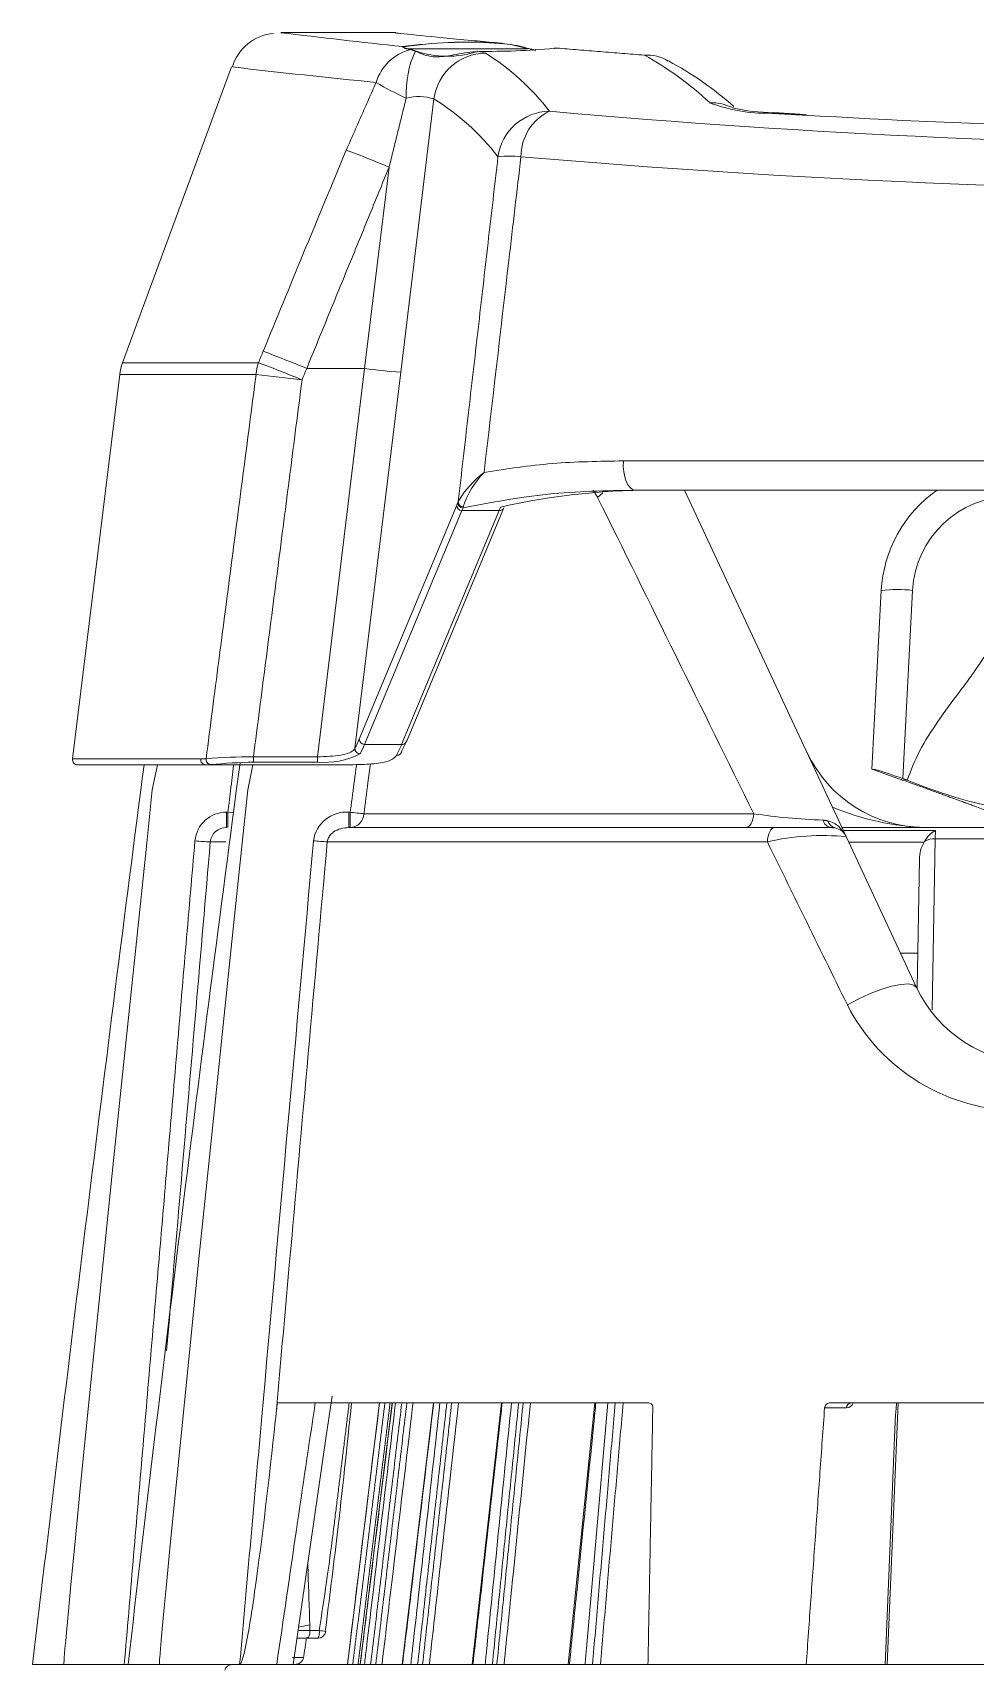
# Model space of a CAD drawing. Extents: x 8 to 113, y 2 to 87.
# Drawn here: x 46.528 to 48.33, y 79.027 to 82.147 of the extents above; entities that cross this region are included whole.
import ezdxf

# ---------------------------------------------------------------- set-up
doc = ezdxf.new("R2010")
doc.units = 0
doc.header["$MEASUREMENT"] = 0
doc.layers.add('OBJECT', color=7, linetype='CONTINUOUS')

msp = doc.modelspace()

# ---------------------------------------------------------------- linework, layer by layer
at = {"layer": 'OBJECT', "linetype": 'Continuous', "lineweight": 15}
for p, q in [((47.2226, 82.1466), (47.0027, 82.1466)), ((47.2408, 82.1166), (47.2407, 82.1166)), ((47.2421, 82.1156), (47.4739, 82.1156)), ((47.474, 82.1156), (47.2427, 82.1156)), ((47.4749, 82.1166), (47.475, 82.1165)), ((47.5252, 82.1166), (47.525, 82.1166)), ((47.5251, 82.1166), (47.525, 82.1166)), ((47.5254, 82.1166), (47.5252, 82.1166)), ((46.9085, 82.0815), (46.7003, 81.5155)), ((47.2952, 82.0198), (47.2317, 81.4973)), ((48.0049, 81.9901), (47.9446, 81.9937)), ((47.9378, 81.9925), (47.9442, 81.9932)), ((48.0068, 81.9899), (47.9442, 81.9935)), ((47.1627, 81.5046), (47.2095, 81.8894)), ((46.7003, 81.5155), (46.9599, 81.5155)), ((47.1627, 81.5046), (47.0521, 81.5046)), ((47.0724, 80.7618), (47.1627, 81.5046)), ((47.2317, 81.4973), (47.1443, 80.7782)), ((46.6949, 81.4931), (46.6046, 80.7578)), ((46.9552, 81.4931), (46.6949, 81.4931)), ((47.6572, 81.3277), (50.3583, 81.3277)), ((47.618, 81.2665), (47.608, 81.2579)), ((50.335, 81.2716), (47.6804, 81.2716)), ((47.8744, 81.2716), (47.7354, 81.2716)), ((47.7961, 81.2716), (47.7744, 81.2716)), ((48.0833, 80.6093), (47.7744, 81.2716)), ((47.9095, 81.2716), (47.8076, 81.2716)), ((48.2567, 81.2716), (47.9015, 81.2716)), ((48.4852, 81.2716), (47.9455, 81.2716)), ((47.1526, 80.796), (47.3388, 81.2431)), ((47.3486, 81.2327), (47.1625, 80.7856)), ((47.2335, 80.7856), (47.4197, 81.2327)), ((47.2427, 80.7909), (47.4289, 81.2381)), ((47.4197, 81.2327), (47.3486, 81.2327)), ((48.1322, 80.7385), (48.1501, 81.0797)), ((48.21, 81.0802), (48.1912, 80.7203)), ((47.1625, 80.7856), (47.2335, 80.7856)), ((46.6046, 80.7578), (46.8497, 80.7578)), ((46.8586, 80.7466), (46.6145, 80.7466)), ((46.7347, 80.7466), (46.6851, 80.7466)), ((46.8781, 80.7466), (46.8496, 80.7466)), ((47.0795, 80.7466), (46.8586, 80.7466)), ((46.9503, 80.7517), (46.9503, 80.7618)), ((46.9503, 80.7618), (47.0724, 80.7618)), ((47.0724, 80.7517), (46.9503, 80.7517)), ((47.0724, 80.7517), (47.0724, 80.7618)), ((48.1359, 80.7372), (48.1322, 80.7385)), ((48.1359, 80.7372), (48.1819, 80.7204)), ((46.9015, 80.6561), (46.8989, 80.6561)), ((46.8989, 80.6561), (46.8989, 80.6266)), ((46.9015, 80.6561), (46.9015, 80.6266)), ((47.1353, 80.6561), (47.1325, 80.6561)), ((47.1325, 80.6266), (47.1325, 80.6561)), ((47.1353, 80.6561), (47.1353, 80.6266)), ((47.9065, 80.653), (47.1614, 80.653)), ((47.9472, 80.6266), (47.1325, 80.6266)), ((48.0752, 80.6266), (48.7322, 80.6266)), ((48.2536, 80.6266), (48.0752, 80.6266)), ((48.2536, 80.6266), (48.0752, 80.6266)), ((48.2536, 80.6266), (48.0752, 80.6266)), ((48.2536, 80.6211), (48.0778, 80.6211)), ((48.2534, 80.6052), (48.2536, 80.6211)), ((46.8678, 80.5992), (46.8974, 80.5992)), ((47.0913, 80.5992), (47.9324, 80.5992)), ((48.2177, 80.321), (48.0833, 80.6093)), ((48.0882, 80.5988), (48.2321, 80.5988)), ((48.2477, 80.2782), (48.2534, 80.6052)), ((48.7322, 80.6052), (48.2534, 80.6052)), ((48.2231, 80.5659), (48.2188, 80.3195)), ((48.22, 80.3866), (48.1871, 80.3866)), ((47.7057, 79.5266), (46.9959, 79.5266)), ((47.1912, 79.5266), (47.1298, 79.0266)), ((47.2157, 79.5266), (47.1543, 79.0266)), ((47.2942, 79.5266), (47.2346, 79.0266)), ((47.4245, 79.5266), (47.3685, 79.0266)), ((47.6025, 79.5266), (47.5519, 79.0266)), ((48.0418, 79.5169), (48.0836, 79.5169)), ((48.0513, 79.5266), (49.9631, 79.5266)), ((48.1776, 79.5056), (48.1576, 79.0266)), ((48.1617, 79.0266), (48.1825, 79.5266)), ((47.0581, 79.1024), (47.0362, 79.0975)), ((47.0735, 79.0766), (47.0336, 79.0766)), ((47.0583, 79.0914), (47.0761, 79.0914)), ((47.0461, 79.0398), (47.0251, 79.0398)), ((46.7034, 79.0266), (46.5883, 79.0266)), ((46.9239, 79.0266), (46.7708, 79.0266)), ((46.9559, 79.0266), (46.9239, 79.0266)), ((46.9559, 79.0266), (47.7043, 79.0266)), ((47.7043, 79.0266), (48.0067, 79.0266)), ((48.0067, 79.0266), (48.0128, 79.0266)), ((48.0067, 79.0266), (48.7994, 79.0266))]:
    msp.add_line(p, q, dxfattribs=at)
at = {"layer": 'OBJECT', "linetype": 'Continuous', "lineweight": 15, "flags": 128}
for points in [[(47.6804, 81.2716), (47.6755, 81.2727), (47.6708, 81.276), (47.6665, 81.2814), (47.6629, 81.2885), (47.66, 81.2971), (47.6581, 81.3068), (47.6571, 81.3172), (47.6572, 81.3277)], [(46.7668, 80.7466), (46.757, 80.6988), (46.7463, 80.5966), (46.7253, 80.3965), (46.6837, 79.9962), (46.6631, 79.796), (46.637, 79.5401), (46.6199, 79.3694), (46.6087, 79.2554), (46.6013, 79.1794), (46.5965, 79.1286), (46.5934, 79.0948), (46.5914, 79.0721), (46.5901, 79.057), (46.5893, 79.047), (46.5888, 79.0402), (46.5885, 79.0357), (46.5883, 79.0327), (46.5882, 79.0307), (46.5882, 79.0294), (46.5881, 79.0285), (46.5881, 79.0279), (46.5882, 79.0274), (46.5882, 79.0272), (46.5882, 79.027), (46.5882, 79.0269), (46.5882, 79.0268), (46.5882, 79.0267), (46.5882, 79.0267), (46.5883, 79.0267), (46.5883, 79.0266), (46.5883, 79.0266), (46.5883, 79.0266), (46.5883, 79.0266)], [(46.9492, 80.7466), (46.9395, 80.6988), (46.9287, 80.5966), (46.9078, 80.3965), (46.8662, 79.9962), (46.8455, 79.796), (46.8195, 79.5401), (46.8024, 79.3694), (46.7911, 79.2554), (46.7838, 79.1794), (46.779, 79.1286), (46.7758, 79.0948), (46.7738, 79.0721), (46.7726, 79.057), (46.7718, 79.047), (46.7713, 79.0402), (46.7709, 79.0357), (46.7708, 79.0327), (46.7707, 79.0307), (46.7706, 79.0294), (46.7706, 79.0285), (46.7706, 79.0279), (46.7706, 79.0274), (46.7706, 79.0272), (46.7706, 79.027), (46.7707, 79.0269), (46.7707, 79.0268), (46.7707, 79.0267), (46.7707, 79.0267), (46.7707, 79.0267), (46.7707, 79.0266), (46.7707, 79.0266), (46.7708, 79.0266), (46.7708, 79.0266)], [(46.9113, 80.6549), (46.9066, 80.6555), (46.9015, 80.6561)], [(47.9065, 80.653), (47.9059, 80.6477), (47.9048, 80.6427), (47.9033, 80.6381), (47.9013, 80.6342), (47.8991, 80.6309), (47.8965, 80.6286), (47.8938, 80.6271), (47.891, 80.6266)], [(47.9472, 80.6266), (47.9445, 80.6261), (47.9418, 80.6246), (47.9394, 80.6221), (47.9372, 80.6187), (47.9353, 80.6146), (47.9339, 80.6099), (47.9329, 80.6047), (47.9324, 80.5992)], [(48.2177, 80.321), (48.2124, 80.3256), (48.2022, 80.3276), (48.1877, 80.3267), (48.1697, 80.3231), (48.1493, 80.317), (48.1276, 80.3087), (48.1059, 80.2986), (48.0854, 80.2874)], [(47.026, 79.0264), (47.0898, 79.4675), (47.1006, 79.5396)]]:
    msp.add_lwpolyline(points, dxfattribs=at)
at = {"layer": 'OBJECT', "linetype": 'Continuous', "lineweight": 15}
for centre, radius, start, end in [((46.9966, 82.0552), 0.0904, 95.1359, 163.4201), ((49.0344, 98.7941), 16.7711, 263.04062, 263.83985), ((47.367, 81.1116), 1.0169, 87.4608, 97.473), ((47.3558, 81.3836), 0.7451, 85.6887, 99.2777), ((47.2754, 82.0227), 0.0952, 105.3477, 162.5386), ((47.2404, 82.1157), 0.000925, 69.708, 99.086), ((47.2405, 82.1157), 0.000923, 70.2229, 99.1686), ((47.4403, 82.0301), 0.1982, 155.6676, 182.5322), ((47.3204, 82.286), 0.1846, 250.784, 288.4142), ((47.3948, 82.007), 0.1004, 90.6214, 172.6578), ((47.3989, 83.4741), 1.3633, 269.1507, 275.3114), ((47.1504, 81.7166), 0.4603, 37.4061, 58.0908), ((47.4749, 82.1156), 0.000928, 94.9576, 181.4457), ((47.7019, 82.0249), 0.0789, 58.5215, 93.3229), ((47.3852, 81.5437), 0.6411, 47.0201, 60.8627), ((47.4351, 81.5161), 0.6536, 48.4718, 61.8659), ((49.0739, 100.8098), 18.8534, 263.40922, 264.24893), ((47.5741, 82.7288), 0.7815, 240.113, 244.8732), ((47.2662, 81.9292), 0.0951, 72.2305, 104.575), ((47.0534, 81.6291), 0.4594, 37.577, 58.2489), ((47.5176, 81.8953), 0.101, 90.8676, 171.9948), ((47.5571, 81.91), 0.0955, 115.4103, 180.3891), ((49.0077, 98.6434), 16.7138, 264.87971, 275.12029), ((47.9316, 82.2991), 0.3067, 249.0987, 271.1657), ((47.824, 81.9149), 0.0978, 63.2039, 91.0313), ((47.9557, 82.4238), 0.4307, 257.9358, 268.4601), ((49.0086, 99.0514), 17.0921, 266.62259, 273.40874), ((45.8897, 78.7161), 3.4368, 67.4171, 68.8858), ((47.4395, 81.7334), 0.1773, 82.8774, 97.1226), ((49.0077, 99.9036), 18.0606, 265.0888, 274.9112), ((45.7984, 78.4443), 3.3072, 67.7219, 69.2715), ((46.7941, 81.481), 0.1, 159.8, 173), ((47.0651, 81.4812), 0.1106, 161.9536, 173.8113), ((45.7929, 78.4284), 3.3004, 67.7371, 69.291), ((47.3347, 82.7983), 1.3051, 262.4274, 265.4721), ((46.6225, 78.3097), 3.2007, 82.4457, 84.0336), ((47.513, 81.1479), 0.1995, 127.6826, 149.1665), ((47.5084, 81.1895), 0.1652, 135.2396, 162.2351), ((47.3512, 81.248), 0.0102, 178.1906, 267.9347), ((47.3519, 81.25), 0.0102, 179.3462, 265.2479), ((47.7096, 79.9898), 1.282, 88.8494, 102.9378), ((-319.2285, -100.1474), 409.2394, 26.218535, 26.312974), ((48.3998, 81.0666), 0.25, 124.9152, 177), ((48.3998, 81.0703), 0.19, 90, 177), ((47.349, 81.2429), 0.0102, 178.7677, 267.9095), ((47.4205, 81.2419), 0.00921, 264.7775, 335.6643), ((48.1822, 80.8336), 0.2482, 83.5663, 97.4335), ((47.1545, 80.7776), 0.0102, 176.6195, 268.0996), ((46.9642, 80.8732), 0.2036, 332.1762, 337.7199), ((47.1628, 80.7958), 0.0102, 178.7677, 267.9095), ((46.9678, 80.8637), 0.2097, 332.6532, 338.1251), ((47.0515, 80.8581), 0.196, 331.575, 338.2662), ((47.2343, 80.7947), 0.00921, 264.7775, 335.6643), ((47.0671, 80.8653), 0.1903, 331.0848, 337.8619), ((195.4146, 61.4739), 149.9174, 172.613859, 173.276231), ((46.6145, 80.7566), 0.01, 173, 270), ((144.5814, 67.7572), 98.5173, 172.421247, 173.431564), ((46.8593, 80.7563), 0.00967, 170.6544, 266.2787), ((46.8695, 80.7569), 0.00985, 171.8397, 264.8762), ((46.9443, 79.755), 1.0068, 89.6571, 94.8141), ((46.9658, 79.7645), 0.9873, 90.9011, 95.6481), ((47.0857, 80.9034), 0.1522, 264.9853, 296.6944), ((47.2244, 80.7742), 0.00933, 266.5384, 354.4818), ((48.2345, 80.8766), 0.25, 205, 270), ((47.8737, 79.8504), 0.9261, 69.9502, 73.5457), ((48.5584, 81.5814), 0.9356, 247.4449, 261.2513), ((46.8985, 80.5958), 0.0603, 89.5424, 174.7221), ((47.1283, 80.5923), 0.064, 86.2334, 171.8655), ((47.2666, 81.6382), 0.9909, 262.3835, 263.9005), ((47.1336, 80.6543), 0.0278, 273.4847, 357.1677), ((48.0861, 81.879), 1.2391, 261.6671, 267.7955), ((48.2551, 81.1465), 0.5202, 247.6348, 267.7275), ((47.6012, 78.7259), 2.0734, 68.6164, 70.0831), ((46.8982, 80.5962), 0.0305, 88.5066, 174.1963), ((48.0574, 80.6462), 0.0197, 195.8828, 263.3455), ((48.0669, 80.6447), 0.0193, 195.2973, 255.07), ((48.0561, 80.5966), 0.03, 25, 78.8348), ((48.2794, 80.575), 0.0528, 119.2588, 151.5069), ((46.8967, 81.2136), 0.6151, 264.5615, 267.3104), ((47.155, 81.5694), 0.9722, 264.6847, 266.2429), ((48.039, 80.1372), 0.4742, 84.6428, 102.9899), ((48.2878, 80.5659), 0.0647, 149.4054, 180.0376), ((48.2523, 80.5652), 0.0401, 88.4209, 118.9184), ((48.4443, 80.4266), 0.25, 205, 270), ((48.4151, 80.4555), 0.3701, 206.9989, 270.4177), ((47.705, 79.5181), 0.00859, 352.4141, 85.2241), ((48.0519, 79.5165), 0.0101, 93.4525, 177.6343), ((48.093, 79.5173), 0.00936, 94.2429, 182.2345), ((48.0824, 79.5322), 0.0154, 274.5667, 338.551), ((47.0528, 79.0878), 0.0235, 331.526, 8.6261), ((47.0735, 79.0916), 0.015, 270, 352.6707), ((47.0206, 78.6316), 0.4631, 81.583, 83.1185), ((47.0299, 79.0431), 0.0165, 267.2924, 348.4353), ((46.9106, 79.0113), 0.0154, 97.1642, 163.7121)]:
    msp.add_arc(centre, radius, start, end, dxfattribs=at)
for centre, major_axis, ratio, start_param, end_param in [((47.3048, 80.7728), (0.064, 0.5099), 0.120906, 0.385369, 0.412418), ((47.3147, 80.7716), (0.0641, 0.4999), 0.123247, 0.385982, 0.413031), ((47.3857, 80.7716), (0.0641, 0.4999), 0.123247, 0.377133, 0.413031)]:
    msp.add_ellipse(centre, major_axis=major_axis, ratio=ratio, start_param=start_param, end_param=end_param, dxfattribs=at)
for points, knots in [([(47.412, 82.1275), (47.3967, 82.129), (47.3378, 82.1344), (47.2639, 82.1418), (47.2169, 82.1466), (47.2213, 82.1461), (47.2227, 82.146)], [0, 0, 0, 0, 0.124351, 0.47667, 0.839266, 1, 1, 1, 1]), ([(47.4739, 82.1156), (47.4598, 82.1196), (47.4405, 82.1251), (47.418, 82.1262), (47.4119, 82.1265)], [0, 0, 0, 0, 0.728741, 1, 1, 1, 1]), ([(47.412, 82.1275), (47.4287, 82.1258), (47.4512, 82.1234), (47.4699, 82.118), (47.4749, 82.1165)], [0, 0, 0, 0, 0.736893, 1, 1, 1, 1]), ([(47.2605, 82.1108), (47.2708, 82.1063), (47.289, 82.0982), (47.3286, 82.1025), (47.3581, 82.1096), (47.3759, 82.1099), (47.3787, 82.1099)], [0, 0, 0, 0, 0.35074, 0.624871, 0.939556, 1, 1, 1, 1]), ([(47.3787, 82.1109), (47.3788, 82.1109), (47.3866, 82.1098), (47.3902, 82.1086), (47.3937, 82.1074)], [0, 0, 0, 0, 0.008018, 1, 1, 1, 1]), ([(46.9689, 81.5374), (46.9942, 81.5991), (47.0468, 81.7275), (47.1001, 81.8556), (47.1277, 81.9222)], [0, 0, 0, 0, 0.480478, 1, 1, 1, 1]), ([(47.4615, 81.9093), (47.4538, 81.8433), (47.4303, 81.6421), (47.4069, 81.4409), (47.3911, 81.3058)], [0, 0, 0, 0, 0.328344, 1, 1, 1, 1]), ([(46.8598, 80.7583), (46.8678, 80.8205), (46.8995, 81.0655), (46.9314, 81.3104), (46.9552, 81.4931)], [0, 0, 0, 0, 0.25403, 1, 1, 1, 1]), ([(47.3911, 81.3058), (47.4342, 81.3124), (47.5208, 81.3256), (47.6116, 81.327), (47.6572, 81.3277)], [0, 0, 0, 0, 0.497922, 1, 1, 1, 1]), ([(47.6804, 81.2716), (47.6243, 81.2707), (47.5113, 81.2688), (47.4045, 81.2481), (47.3508, 81.2378)], [0, 0, 0, 0, 0.497068, 1, 1, 1, 1]), ([(47.7961, 81.2716), (47.7991, 81.2716), (47.8048, 81.2716), (47.8067, 81.2716), (47.8076, 81.2716)], [0, 0, 0, 0, 0.519167, 1, 1, 1, 1]), ([(47.9455, 81.2716), (47.9342, 81.2716), (47.9111, 81.2716), (47.8868, 81.2716), (47.8744, 81.2716)], [0, 0, 0, 0, 0.49149, 1, 1, 1, 1]), ([(48.1996, 80.7173), (48.2069, 80.736), (48.2223, 80.7756), (48.2586, 80.8307), (48.2931, 80.8774), (48.3208, 80.9147), (48.3403, 80.9424), (48.36, 80.9737), (48.3797, 81.0107), (48.3859, 81.041), (48.3889, 81.0558)], [0, 0, 0, 0, 0.15382, 0.32546, 0.503781, 0.600006, 0.681858, 0.763121, 0.884543, 1, 1, 1, 1]), ([(47.0724, 80.7618), (47.0805, 80.7621), (47.0965, 80.7626), (47.118, 80.7651), (47.1344, 80.7694), (47.142, 80.7742), (47.1439, 80.7775), (47.1443, 80.7782)], [0, 0, 0, 0, 0.231454, 0.4628, 0.696832, 0.93503, 1, 1, 1, 1]), ([(46.8496, 80.7466), (46.8468, 80.7466), (46.8411, 80.7466), (46.835, 80.7466), (46.8326, 80.7466), (46.8321, 80.7466)], [0, 0, 0, 0, 0.436722, 0.873503, 1, 1, 1, 1]), ([(46.8882, 80.7466), (46.8881, 80.7466), (46.888, 80.7466), (46.887, 80.7466), (46.8867, 80.7466)], [0, 0, 0, 0, 0.617885, 1, 1, 1, 1]), ([(47.0795, 80.7466), (47.0962, 80.7466), (47.1297, 80.7466), (47.1734, 80.7475), (47.2061, 80.7517), (47.2198, 80.7586), (47.2232, 80.764), (47.2238, 80.7648)], [0, 0, 0, 0, 0.235871, 0.47166, 0.709708, 0.951941, 1, 1, 1, 1]), ([(47.1614, 80.653), (47.1639, 80.6728), (47.1681, 80.7046), (47.1722, 80.7364), (47.1738, 80.7484)], [0, 0, 0, 0, 0.623529, 1, 1, 1, 1]), ([(48.2297, 80.7036), (48.223, 80.706), (48.2105, 80.7105), (48.195, 80.7159), (48.1854, 80.7193), (48.1811, 80.7207), (48.1817, 80.7205), (48.1819, 80.7205)], [0, 0, 0, 0, 0.269503, 0.506961, 0.727956, 0.938633, 1, 1, 1, 1]), ([(47.1325, 80.6266), (47.1273, 80.6262), (47.1172, 80.6255), (47.1049, 80.6199), (47.0979, 80.6137), (47.094, 80.6082), (47.092, 80.6037), (47.0915, 80.6002), (47.0913, 80.5992)], [0, 0, 0, 0, 0.29554, 0.57572, 0.740311, 0.809198, 0.945635, 1, 1, 1, 1]), ([(48.0551, 80.6266), (48.0544, 80.6266), (48.0521, 80.6266), (48.0434, 80.6266), (48.0274, 80.6266), (48.0075, 80.6266), (47.9846, 80.6266), (47.9638, 80.6266), (47.9517, 80.6266), (47.9472, 80.6266)], [0, 0, 0, 0, 0.072611, 0.232465, 0.384312, 0.536497, 0.701328, 0.887553, 1, 1, 1, 1]), ([(48.0786, 80.6157), (48.0757, 80.6203), (48.0687, 80.6316), (48.0559, 80.6366), (48.0483, 80.6396)], [0, 0, 0, 0, 0.412648, 1, 1, 1, 1]), ([(46.7844, 79.6261), (46.8031, 79.8447), (46.8309, 80.1691), (46.8588, 80.4934), (46.8678, 80.5992)], [0, 0, 0, 0, 0.673818, 1, 1, 1, 1]), ([(47.065, 80.6013), (47.032, 80.2344), (46.9849, 79.7095), (46.938, 79.1846), (46.9239, 79.0266)], [0, 0, 0, 0, 0.699038, 1, 1, 1, 1]), ([(46.9921, 79.4911), (46.9939, 79.511), (47.0028, 79.6106), (47.0358, 79.98), (47.0671, 80.3294), (47.0913, 80.5992)], [0, 0, 0, 0, 0.053919, 0.269597, 1, 1, 1, 1]), ([(47.9324, 80.5992), (47.9558, 80.5516), (48.0065, 80.4483), (48.0577, 80.3438), (48.0854, 80.2874)], [0, 0, 0, 0, 0.460735, 1, 1, 1, 1]), ([(47.0683, 79.5266), (47.0563, 79.4457), (47.0317, 79.2791), (47.0074, 79.1124), (46.9948, 79.0266)], [0, 0, 0, 0, 0.485511, 1, 1, 1, 1]), ([(47.1378, 79.5266), (47.129, 79.4426), (47.1137, 79.2969), (47.0953, 79.1513), (47.0875, 79.0898)], [0, 0, 0, 0, 0.577375, 1, 1, 1, 1]), ([(47.1299, 79.0266), (47.1312, 79.0367), (47.1516, 79.2033), (47.172, 79.37), (47.1913, 79.5266)], [0, 0, 0, 0, 0.060204, 1, 1, 1, 1]), ([(47.2158, 79.5266), (47.2142, 79.5136), (47.1996, 79.3948), (47.1791, 79.2281), (47.1603, 79.0744), (47.1544, 79.0266)], [0, 0, 0, 0, 0.077897, 0.713096, 1, 1, 1, 1]), ([(47.1625, 79.0266), (47.1637, 79.0367), (47.1835, 79.2033), (47.2033, 79.37), (47.2219, 79.5266)], [0, 0, 0, 0, 0.060204, 1, 1, 1, 1]), ([(47.2553, 79.5266), (47.2543, 79.5182), (47.2408, 79.4039), (47.221, 79.2372), (47.2022, 79.079), (47.196, 79.0266)], [0, 0, 0, 0, 0.050586, 0.685793, 1, 1, 1, 1]), ([(47.2947, 79.5266), (47.2932, 79.5136), (47.279, 79.3948), (47.2592, 79.2281), (47.2409, 79.0744), (47.2352, 79.0266)], [0, 0, 0, 0, 0.077897, 0.713096, 1, 1, 1, 1]), ([(47.2511, 79.0266), (47.2522, 79.0367), (47.2708, 79.2033), (47.2894, 79.37), (47.3068, 79.5266)], [0, 0, 0, 0, 0.060204, 1, 1, 1, 1]), ([(47.3421, 79.5266), (47.3412, 79.5182), (47.3285, 79.4039), (47.3099, 79.2372), (47.2923, 79.079), (47.2865, 79.0266)], [0, 0, 0, 0, 0.050586, 0.685793, 1, 1, 1, 1]), ([(47.4257, 79.5266), (47.4243, 79.5136), (47.411, 79.3948), (47.3923, 79.2281), (47.3751, 79.0744), (47.3698, 79.0266)], [0, 0, 0, 0, 0.077897, 0.713096, 1, 1, 1, 1]), ([(47.3931, 79.0266), (47.3941, 79.0367), (47.4109, 79.2033), (47.4276, 79.37), (47.4434, 79.5266)], [0, 0, 0, 0, 0.060204, 1, 1, 1, 1]), ([(47.4795, 79.5266), (47.4787, 79.5182), (47.4672, 79.4039), (47.4504, 79.2372), (47.4345, 79.079), (47.4293, 79.0266)], [0, 0, 0, 0, 0.050586, 0.685793, 1, 1, 1, 1]), ([(47.6048, 79.5266), (47.6035, 79.5136), (47.5914, 79.3948), (47.5745, 79.2281), (47.559, 79.0744), (47.5542, 79.0266)], [0, 0, 0, 0, 0.077897, 0.713096, 1, 1, 1, 1]), ([(47.5841, 79.0266), (47.585, 79.0367), (47.5994, 79.2033), (47.6139, 79.37), (47.6275, 79.5266)], [0, 0, 0, 0, 0.060204, 1, 1, 1, 1]), ([(46.9239, 79.0266), (46.924, 79.0266), (46.9244, 79.0267), (46.9252, 79.0272), (46.9269, 79.0297), (46.931, 79.0408), (46.9411, 79.0861), (46.9639, 79.2384), (46.98, 79.3823), (46.9921, 79.4911)], [0, 0, 0, 0, 0.000975, 0.002308, 0.005826, 0.020094, 0.076658, 0.30233, 1, 1, 1, 1]), ([(47.0761, 79.0914), (47.0853, 79.1529), (47.0955, 79.2203), (47.1038, 79.2877), (47.1045, 79.2936)], [0, 0, 0, 0, 0.913035, 1, 1, 1, 1]), ([(47.0541, 79.2205), (47.0543, 79.2144), (47.0556, 79.175), (47.057, 79.1357), (47.0581, 79.1024)], [0, 0, 0, 0, 0.15452, 1, 1, 1, 1]), ([(47.0583, 79.0914), (47.0583, 79.0902), (47.0582, 79.0881), (47.0579, 79.0844), (47.0571, 79.0811), (47.0556, 79.0788), (47.0532, 79.0774), (47.046, 79.0764), (47.0389, 79.0765), (47.0336, 79.0766)], [0, 0, 0, 0, 0.083878, 0.16019, 0.290891, 0.379309, 0.457651, 0.591504, 1, 1, 1, 1]), ([(46.5883, 79.0266), (46.5821, 79.0266), (46.5691, 79.0266), (46.5514, 79.0266), (46.5374, 79.0266), (46.5295, 79.0266), (46.5287, 79.0266), (46.5283, 79.0266)], [0, 0, 0, 0, 0.19834, 0.412972, 0.627088, 0.843128, 1, 1, 1, 1]), ([(46.7708, 79.0266), (46.7645, 79.0266), (46.7516, 79.0266), (46.7338, 79.0266), (46.7198, 79.0266), (46.712, 79.0266), (46.7111, 79.0266), (46.7108, 79.0266)], [0, 0, 0, 0, 0.19834, 0.412972, 0.627088, 0.843128, 1, 1, 1, 1])]:
    msp.add_open_spline(points, degree=3, knots=knots, dxfattribs=at)
for points in [[(47.2402, 82.1166), (47.2347, 82.1199)], [(47.2402, 82.1166), (47.2403, 82.1166)], [(47.2502, 82.1145), (47.2403, 82.1166)], [(47.2596, 82.1117), (47.2502, 82.1145)], [(47.4739, 82.1156), (47.474, 82.1156)], [(47.475, 82.1165), (47.4897, 82.1127)], [(47.5251, 82.1166), (47.5254, 82.1166)], [(47.5288, 82.1172), (47.5254, 82.1166)], [(47.6973, 82.1036), (47.5288, 82.1172)], [(47.5353, 82.1166), (47.5288, 82.1172)], [(47.1277, 81.9222), (47.1847, 82.0513)], [(47.2422, 82.0213), (47.2095, 81.8894)], [(48.0016, 81.989), (47.9378, 81.9925)], [(47.3417, 81.2501), (47.4176, 81.9093)], [(47.2095, 81.8894), (47.0521, 81.5046)], [(46.9599, 81.5155), (46.9689, 81.5374)], [(47.0521, 81.5046), (47.0432, 81.4827)], [(47.0432, 81.4827), (46.9503, 80.7618)], [(47.341, 81.2483), (47.3417, 81.2501)], [(47.5994, 81.2716), (47.608, 81.2579)], [(47.3511, 81.2399), (47.3508, 81.2378)], [(46.8497, 80.7578), (46.8598, 80.7583)], [(46.8686, 80.747), (46.8586, 80.7466)], [(46.9125, 80.7466), (46.9015, 80.6561)], [(47.1473, 80.7473), (47.1353, 80.6561)], [(48.1359, 80.7372), (48.136, 80.7385)], [(48.1996, 80.7173), (48.1912, 80.7203)], [(48.3076, 80.6753), (48.2297, 80.7036)], [(48.3075, 80.6754), (48.3244, 80.6691)], [(48.0483, 80.6396), (48.0384, 80.6408)], [(48.0551, 80.6266), (48.0619, 80.6261)], [(46.8384, 80.6013), (46.7034, 79.0266)], [(48.2321, 80.5988), (48.233, 80.6002)], [(46.9921, 79.4911), (46.9959, 79.5266)], [(47.1045, 79.2936), (47.1333, 79.5266)], [(47.2015, 79.5266), (47.1402, 79.0266)], [(47.1502, 79.0266), (47.2115, 79.5266)], [(47.2338, 79.5266), (47.1743, 79.0266)], [(47.1842, 79.0266), (47.2435, 79.5266)], [(47.3199, 79.5266), (47.2641, 79.0266)], [(47.2735, 79.0266), (47.3291, 79.5266)], [(47.4572, 79.5266), (47.4069, 79.0266)], [(47.4155, 79.0266), (47.4657, 79.5266)], [(47.6417, 79.5266), (47.5983, 79.0266)], [(47.6568, 79.5266), (47.6134, 79.0266)], [(47.7043, 79.0266), (47.7135, 79.5169)], [(48.0418, 79.5169), (48.0067, 79.0266)], [(48.1776, 79.5056), (48.1795, 79.5266)], [(47.0581, 79.1024), (47.0583, 79.0914)], [(47.0583, 79.0914), (47.0354, 79.0914)], [(47.0516, 79.0766), (47.0461, 79.0398)], [(46.7034, 79.0266), (46.7108, 79.0266)]]:
    msp.add_open_spline(points, degree=1, dxfattribs=at)

doc.saveas('drawing.dxf')
